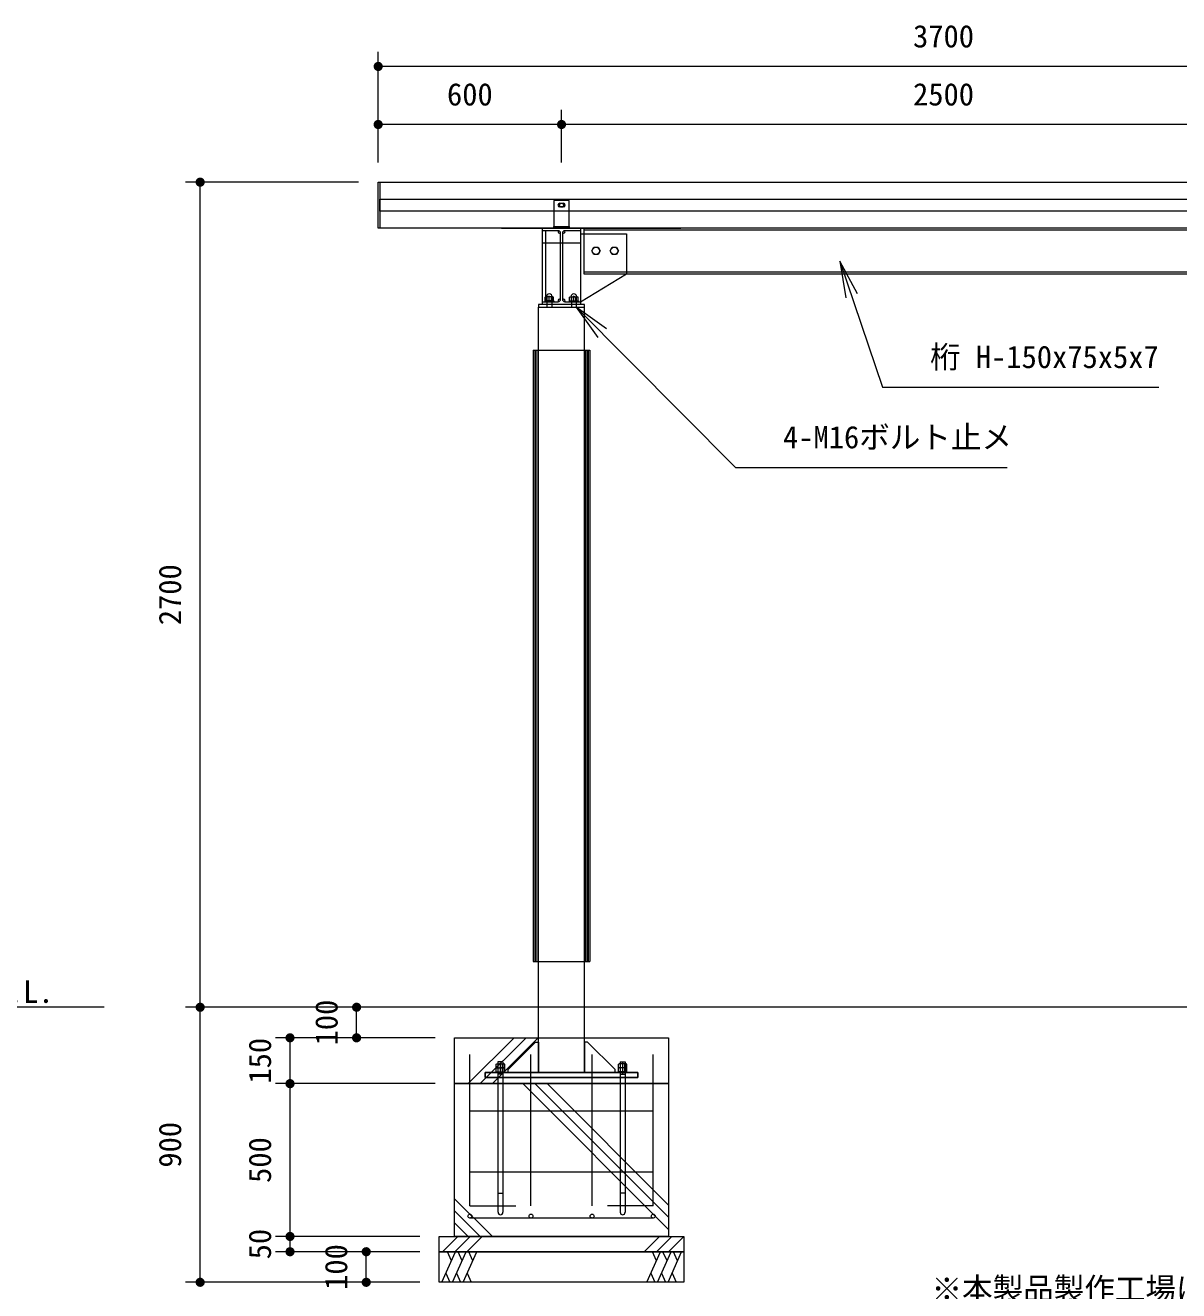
# Model space of a CAD drawing. Units: millimetres at full size, sheet at 1:40. Extents: x -800 to 17600, y -600 to 12480.
# Drawn here: x 7848 to 11623, y 1847 to 5988 of the extents above; entities that cross this region are included whole.
import ezdxf
from ezdxf.enums import TextEntityAlignment as Align

# ---------------------------------------------------------------- set-up
doc = ezdxf.new("R2010")
doc.units = ezdxf.units.MM
doc.header["$LTSCALE"] = 40
for name, color, linetype, lineweight in [('D-BMK-HTXT', 7, 'Continuous', 13), ('D-STR-DIM', 7, 'Continuous', 13), ('D-STR-HTXT', 7, 'Continuous', 13), ('D-STR-TXT', 7, 'Continuous', 13)]:
    doc.layers.add(name, color=color, linetype=linetype, lineweight=lineweight)
doc.styles.add('ＭＳ ゴシック', font='')
doc.styles.get('ＭＳ ゴシック').set_extended_font_data('MS Gothic')

# ---------------------------------------------------------------- blocks, each defined once
blk = doc.blocks.new('filled_dot')
at = {"color": 0, "linetype": 'Continuous', "lineweight": -2, "const_width": 1.25}
blk.add_lwpolyline([(-0.625, 0, 1), (0.625, 0, 1)], format="xyb", close=True, dxfattribs=at)
blk = doc.blocks.new('open_arrow')
at = {"color": 0, "linetype": 'Continuous', "lineweight": -2}
blk.add_lwpolyline([(7.5, 1.25), (0, 0), (7.5, -1.25)], dxfattribs=at)

msp = doc.modelspace()

# ---------------------------------------------------------------- linework, layer by layer
at = {"layer": 'D-BMK-HTXT'}
for p, q in [((9597.27, 5405.87), (9609.27, 5405.87)), ((9609.27, 5393.87), (9597.27, 5393.87)), ((9407.27, 5324.87), (9993.27, 5324.87)), ((9550.77, 5315.87), (9550.77, 5083.87)), ((9600.27, 5091.87), (9600.27, 5307.87)), ((9606.27, 5307.87), (9606.27, 5091.87)), ((9665.77, 5315.87), (9665.77, 5305.87)), ((9665.77, 5305.87), (9815.77, 5305.87)), ((9675.77, 5324.87), (9675.77, 5305.87)), ((12030.77, 5317.87), (9675.77, 5317.87)), ((9675.77, 5305.87), (9675.77, 5174.87)), ((9877.27, 5324.87), (9688.27, 5324.87)), ((9815.77, 5305.87), (9815.77, 5174.87)), ((9675.77, 5181.87), (9815.77, 5181.87)), ((9815.77, 5181.87), (11890.77, 5181.87)), ((9665.77, 5083.87), (9815.77, 5174.87)), ((9675.77, 5174.87), (9815.77, 5174.87)), ((9815.77, 5174.87), (11890.77, 5174.87)), ((9549.41, 5098.77), (9551.87, 5100.07)), ((9549.41, 5087.07), (9549.41, 5098.77)), ((9574.67, 5100.07), (9551.87, 5100.07)), ((9555.27, 5100.07), (9555.27, 5065.87)), ((9556.34, 5087.07), (9556.34, 5098.77)), ((9563.27, 5081.27), (9563.27, 5102.67)), ((9570.2, 5087.07), (9570.2, 5098.77)), ((9571.27, 5100.07), (9571.27, 5065.87)), ((9577.12, 5098.77), (9574.67, 5100.07)), ((9577.12, 5087.07), (9577.12, 5098.77)), ((9629.41, 5098.77), (9631.87, 5100.07)), ((9629.41, 5087.07), (9629.41, 5098.77)), ((9631.87, 5100.07), (9654.67, 5100.07)), ((9635.27, 5100.07), (9635.27, 5065.87)), ((9636.34, 5087.07), (9636.34, 5098.77)), ((9643.27, 5081.27), (9643.27, 5102.67)), ((9650.2, 5087.07), (9650.2, 5098.77)), ((9651.27, 5100.07), (9651.27, 5065.87)), ((9657.12, 5098.77), (9654.67, 5100.07)), ((9657.12, 5087.07), (9657.12, 5098.77)), ((9528.27, 4924.87), (9528.27, 5065.87)), ((9578.27, 5087.07), (9548.27, 5087.07)), ((9548.27, 5087.07), (9548.27, 5083.87)), ((9578.27, 5083.87), (9548.27, 5083.87)), ((9578.27, 5087.07), (9578.27, 5083.87)), ((9628.27, 5087.07), (9658.27, 5087.07)), ((9628.27, 5087.07), (9628.27, 5083.87)), ((9628.27, 5083.87), (9658.27, 5083.87)), ((9658.27, 5087.07), (9658.27, 5083.87)), ((9678.27, 4924.87), (9678.27, 5065.87)), ((9510.27, 4924.87), (9510.27, 2924.87)), ((9510.27, 4924.87), (9696.27, 4924.87)), ((9516, 4924.87), (9516, 2924.87)), ((9519.54, 4924.87), (9519.54, 2924.87)), ((9525.27, 4924.87), (9525.27, 2924.87)), ((9528.27, 2924.87), (9528.27, 4924.87)), ((9678.27, 2924.87), (9678.27, 4924.87)), ((9681.27, 4924.87), (9681.27, 2924.87)), ((9687, 4924.87), (9687, 2924.87)), ((9690.54, 4924.87), (9690.54, 2924.87)), ((9696.27, 4924.87), (9696.27, 2924.87)), ((9510.27, 2924.87), (9696.27, 2924.87)), ((9528.27, 2560.87), (9528.27, 2924.87)), ((9678.27, 2560.87), (9678.27, 2924.87)), ((8106.9, 2774.87), (1106.9, 2774.87)), ((12722.42, 2774.87), (8603.27, 2774.87)), ((9297.84, 2524.87), (9447.84, 2674.87)), ((9337.44, 2524.87), (9487.44, 2674.87)), ((9377.04, 2524.87), (9527.04, 2674.87)), ((9303.27, 2124.87), (9303.27, 2619.89)), ((9503.27, 2124.87), (9503.27, 2619.89)), ((9703.27, 2124.87), (9703.27, 2619.89)), ((9903.27, 2124.87), (9903.27, 2619.89)), ((9389.41, 2588.77), (9391.87, 2590.07)), ((9389.41, 2577.07), (9389.41, 2588.77)), ((9389.41, 2575.77), (9391.87, 2577.07)), ((9389.41, 2577.07), (9417.12, 2577.07)), ((9389.41, 2564.07), (9389.41, 2575.77)), ((9391.87, 2590.07), (9414.67, 2590.07)), ((9391.87, 2577.07), (9414.67, 2577.07)), ((9395.27, 2595.87), (9395.27, 2103.87)), ((9411.27, 2595.87), (9395.27, 2595.87)), ((9396.34, 2577.07), (9396.34, 2588.77)), ((9396.34, 2564.07), (9396.34, 2575.77)), ((9403.27, 2574.47), (9403.27, 2592.67)), ((9403.27, 2558.27), (9403.27, 2579.67)), ((9410.2, 2577.07), (9410.2, 2588.77)), ((9410.2, 2564.07), (9410.2, 2575.77)), ((9411.27, 2595.87), (9411.27, 2103.87)), ((9417.12, 2588.77), (9414.67, 2590.07)), ((9417.12, 2575.77), (9414.67, 2577.07)), ((9417.12, 2577.07), (9417.12, 2588.77)), ((9417.12, 2564.07), (9417.12, 2575.77)), ((9789.41, 2588.77), (9791.87, 2590.07)), ((9789.41, 2577.07), (9789.41, 2588.77)), ((9789.41, 2575.77), (9791.87, 2577.07)), ((9817.12, 2577.07), (9789.41, 2577.07)), ((9789.41, 2564.07), (9789.41, 2575.77)), ((9814.67, 2590.07), (9791.87, 2590.07)), ((9814.67, 2577.07), (9791.87, 2577.07)), ((9795.27, 2595.87), (9795.27, 2103.87)), ((9795.27, 2595.87), (9811.27, 2595.87)), ((9796.34, 2577.07), (9796.34, 2588.77)), ((9796.34, 2564.07), (9796.34, 2575.77)), ((9803.27, 2574.47), (9803.27, 2592.67)), ((9803.27, 2558.27), (9803.27, 2579.67)), ((9810.2, 2577.07), (9810.2, 2588.77)), ((9810.2, 2564.07), (9810.2, 2575.77)), ((9811.27, 2595.87), (9811.2, 2103.87)), ((9817.12, 2588.77), (9814.67, 2590.07)), ((9817.12, 2575.77), (9814.67, 2577.07)), ((9817.12, 2577.07), (9817.12, 2588.77)), ((9817.12, 2564.07), (9817.12, 2575.77)), ((9388.27, 2564.07), (9418.27, 2564.07)), ((9388.27, 2564.07), (9388.27, 2560.87)), ((9388.27, 2560.87), (9418.27, 2560.87)), ((9411.27, 2555.87), (9395.27, 2555.87)), ((9418.27, 2564.07), (9418.27, 2560.87)), ((9818.27, 2564.07), (9788.27, 2564.07)), ((9788.27, 2564.07), (9788.27, 2560.87)), ((9818.27, 2560.87), (9788.27, 2560.87)), ((9795.27, 2555.87), (9811.27, 2555.87)), ((9818.27, 2564.07), (9818.27, 2560.87)), ((9476.45, 2524.87), (9953.27, 2048.06)), ((9516.05, 2524.87), (9953.27, 2087.65)), ((9555.65, 2524.87), (9953.27, 2127.25)), ((9903.27, 2434.87), (9303.27, 2434.87)), ((9903.27, 2234.87), (9303.27, 2234.87)), ((9395.27, 2166.87), (9411.27, 2166.87)), ((9811.27, 2166.87), (9795.27, 2166.87)), ((9253.27, 2148.43), (9376.83, 2024.87)), ((9303.27, 2124.87), (9453.27, 2124.87)), ((9903.27, 2124.87), (9753.27, 2124.87)), ((9253.27, 2108.83), (9337.23, 2024.87)), ((9903.27, 2084.87), (9303.27, 2084.87)), ((9253.27, 2069.23), (9297.63, 2024.87)), ((9214.22, 1974.87), (9264.22, 2024.87)), ((9253.81, 1974.87), (9303.81, 2024.87)), ((9293.41, 1974.87), (9343.41, 2024.87)), ((9874.07, 1974.87), (9924.07, 2024.87)), ((9913.67, 1974.87), (9963.67, 2024.87)), ((9953.27, 1974.87), (10003.27, 2024.87)), ((9211.51, 1874.87), (9256.05, 1974.87)), ((9242.92, 1945.38), (9229.78, 1974.87)), ((9246.28, 1874.87), (9290.83, 1974.87)), ((9277.69, 1945.38), (9264.55, 1974.87)), ((9281.06, 1874.87), (9325.6, 1974.87)), ((9312.46, 1945.38), (9299.32, 1974.87)), ((9882.19, 1874.87), (9926.73, 1974.87)), ((9913.59, 1945.38), (9900.45, 1974.87)), ((9916.96, 1874.87), (9961.5, 1974.87)), ((9948.36, 1945.38), (9935.23, 1974.87)), ((9951.73, 1874.87), (9996.27, 1974.87)), ((9983.13, 1945.38), (9970, 1974.87)), ((9224.65, 1904.37), (9237.79, 1874.87)), ((9259.42, 1904.37), (9272.56, 1874.87)), ((9294.19, 1904.37), (9307.33, 1874.87)), ((9895.32, 1904.37), (9908.46, 1874.87)), ((9930.09, 1904.37), (9943.23, 1874.87)), ((9964.87, 1904.37), (9978, 1874.87))]:
    msp.add_line(p, q, dxfattribs=at)
for points in [[(9003.27, 5474.87), (12703.27, 5474.87), (12703.27, 5324.87), (9003.27, 5324.87)], [(9003.27, 5474.87), (9008.27, 5474.87), (9008.27, 5324.87), (9003.27, 5324.87)], [(9008.27, 5419.62), (12698.27, 5419.62), (12698.27, 5380.12), (9008.27, 5380.12)], [(9628.27, 5414.87), (9578.27, 5414.87), (9578.27, 5324.87), (9628.27, 5324.87)], [(9595.76, 5399.87), (9599.52, 5406.37), (9607.02, 5406.37), (9610.77, 5399.87), (9607.02, 5393.37), (9599.52, 5393.37)], [(9540.77, 5324.87), (9665.77, 5324.87), (9665.77, 5274.87), (9540.77, 5274.87)], [(9540.77, 5324.87), (9665.77, 5324.87), (9665.77, 5074.87), (9540.77, 5074.87)], [(9578.27, 5329.37), (9628.27, 5329.37), (9628.27, 5324.87), (9578.27, 5324.87)], [(9701.91, 5249.87), (9708.84, 5261.87), (9722.7, 5261.87), (9729.63, 5249.87), (9722.7, 5237.87), (9708.84, 5237.87)], [(9761.91, 5249.87), (9768.84, 5261.87), (9782.7, 5261.87), (9789.63, 5249.87), (9782.7, 5237.87), (9768.84, 5237.87)], [(9528.27, 5065.87), (9678.27, 5065.87), (9678.27, 5074.87), (9528.27, 5074.87)], [(9253.27, 2674.87), (9953.27, 2674.87), (9953.27, 2524.87), (9253.27, 2524.87)], [(9528.27, 2560.87), (9428.27, 2560.87), (9428.27, 2570.87), (9518.27, 2660.87), (9528.27, 2660.87)], [(9678.27, 2560.87), (9778.27, 2560.87), (9778.27, 2570.87), (9688.27, 2660.87), (9678.27, 2660.87)], [(9853.27, 2544.87), (9353.27, 2544.87), (9353.27, 2560.87), (9853.27, 2560.87)], [(9353.27, 2544.87), (9853.27, 2544.87), (9853.27, 2560.87), (9353.27, 2560.87)], [(9253.27, 2524.87), (9953.27, 2524.87), (9953.27, 2024.87), (9253.27, 2024.87)], [(9203.27, 2024.87), (10003.27, 2024.87), (10003.27, 1974.87), (9203.27, 1974.87)], [(9203.27, 1974.87), (10003.27, 1974.87), (10003.27, 1874.87), (9203.27, 1874.87)]]:
    msp.add_lwpolyline(points, close=True, dxfattribs=at)
for points in [[(9592.27, 5315.87), (9540.77, 5315.87), (9540.77, 5324.87), (9665.77, 5324.87), (9665.77, 5315.87), (9614.27, 5315.87)], [(9540.77, 5074.87), (9540.77, 5083.87), (9592.27, 5083.87)], [(9614.27, 5083.87), (9665.77, 5083.87), (9665.77, 5074.87), (9540.77, 5074.87)]]:
    msp.add_lwpolyline(points, dxfattribs=at)
for centre, radius in [((9603.27, 5399.87), 6.5), ((9715.77, 5249.87), 12), ((9775.77, 5249.87), 12), ((9303.27, 2091.37), 6.5), ((9503.27, 2091.37), 6.5), ((9703.27, 2091.37), 6.5), ((9903.27, 2091.37), 6.5)]:
    msp.add_circle(centre, radius, dxfattribs=at)
for centre, radius, start, end in [((9597.27, 5399.87), 6, 90, 180), ((9597.27, 5399.87), 6, 180, 270), ((9609.27, 5399.87), 6, 360, 90), ((9609.27, 5399.87), 6, 270, 0), ((9597.92, 5313.52), 6.12, 157.39293, 292.60707), ((9592.27, 5307.87), 8, 360, 90), ((9614.27, 5307.87), 8, 90, 180), ((9608.62, 5313.52), 6.12, 247.39293, 22.60707), ((9552.88, 5095.2), 4.98, 45.90122, 78.32053), ((9563.28, 5100.07), 9.38, 0, 180), ((9563.27, 5080.96), 19.11, 68.74529, 111.25471), ((9573.66, 5095.2), 4.98, 101.67947, 134.09878), ((9643.26, 5100.07), 9.38, 0, 180), ((9632.88, 5095.2), 4.98, 45.90122, 78.32053), ((9643.27, 5080.96), 19.11, 68.74529, 111.25471), ((9653.66, 5095.2), 4.98, 101.67947, 134.09878), ((9597.93, 5086.22), 6.12, 67.49992, 202.50008), ((9592.27, 5091.87), 8, 270, 0), ((9608.61, 5086.22), 6.12, 337.49992, 112.50008), ((9614.27, 5091.87), 8, 180, 270), ((9392.88, 2585.2), 4.98, 45.90122, 78.32053), ((9392.88, 2572.2), 4.98, 45.90122, 78.32053), ((9403.27, 2570.96), 19.11, 68.74529, 111.25471), ((9403.27, 2557.96), 19.11, 68.74529, 111.25471), ((9413.66, 2585.2), 4.98, 101.67947, 134.09878), ((9413.66, 2572.2), 4.98, 101.67947, 134.09878), ((9792.88, 2585.2), 4.98, 45.90122, 78.32053), ((9792.88, 2572.2), 4.98, 45.90122, 78.32053), ((9803.27, 2570.96), 19.11, 68.74529, 111.25471), ((9803.27, 2557.96), 19.11, 68.74529, 111.25471), ((9813.66, 2585.2), 4.98, 101.67947, 134.09878), ((9813.66, 2572.2), 4.98, 101.67947, 134.09878), ((9403.3, 2103.87), 7.97, 180, 0), ((9803.24, 2103.87), 7.97, 180, 0)]:
    msp.add_arc(centre, radius, start, end, dxfattribs=at)
at = {"layer": 'D-STR-DIM'}
for p, q in [((9003.27, 5705.87), (9003.27, 5901.62)), ((12703.27, 5853.62), (9003.27, 5853.62)), ((9003.27, 5538.87), (9003.27, 5711.62)), ((9603.27, 5538.87), (9603.27, 5711.62)), ((9603.27, 5578.87), (9603.27, 5711.62)), ((9603.27, 5663.62), (9003.27, 5663.62)), ((12103.27, 5663.62), (9603.27, 5663.62)), ((8939.27, 5474.87), (8372.62, 5474.87)), ((8420.62, 2774.87), (8420.62, 5474.87)), ((8986.23, 2774.87), (8372.62, 2774.87)), ((8946.23, 2774.87), (8372.62, 2774.87)), ((8420.62, 1874.87), (8420.62, 2774.87)), ((8932.61, 2774.87), (8884.61, 2774.87)), ((8932.61, 2674.87), (8932.61, 2774.87)), ((9189.27, 2674.87), (8666.72, 2674.87)), ((8714.72, 2524.87), (8714.72, 2674.87)), ((9189.27, 2674.87), (8884.61, 2674.87)), ((9189.27, 2524.87), (8666.72, 2524.87)), ((9189.27, 2524.87), (8666.72, 2524.87)), ((8714.72, 2024.87), (8714.72, 2524.87)), ((9139.27, 2024.87), (8666.72, 2024.87)), ((9139.27, 2024.87), (8666.72, 2024.87)), ((8714.72, 1974.87), (8714.72, 2024.87)), ((9139.27, 1974.87), (8666.72, 1974.87)), ((9139.27, 1974.87), (8916.13, 1974.87)), ((8964.13, 1874.87), (8964.13, 1974.87)), ((9139.27, 1874.87), (8372.62, 1874.87)), ((9139.27, 1874.87), (8916.13, 1874.87))]:
    msp.add_line(p, q, dxfattribs=at)
at = {"layer": 'D-STR-HTXT'}
for points in [[(10514.3, 5216.57), (10653.68, 4804.3), (10773.68, 4804.3), (11557.93, 4804.3)], [(9651.27, 5065.87), (10172.57, 4541.66), (10292.57, 4541.66), (11061.38, 4541.66)]]:
    msp.add_lwpolyline(points, dxfattribs=at)

# ---------------------------------------------------------------- block references
at = {"layer": 'D-STR-DIM', "xscale": 12, "yscale": 12}
for p in [(9003.27, 5853.62), (9003.27, 5663.62), (9603.27, 5663.62)]:
    msp.add_blockref('filled_dot', p, dxfattribs=at)
for p, rotation in [((9603.27, 5663.62), 180), ((8420.62, 5474.87), 270), ((8420.62, 2774.87), 90), ((8420.62, 2774.87), 270), ((8932.61, 2774.87), 270), ((8714.72, 2674.87), 270), ((8932.61, 2674.87), 90), ((8714.72, 2524.87), 90), ((8714.72, 2524.87), 270), ((8714.72, 2024.87), 90), ((8714.72, 2024.87), 270), ((8714.72, 1974.87), 90), ((8964.13, 1974.87), 270), ((8420.62, 1874.87), 90), ((8964.13, 1874.87), 90)]:
    msp.add_blockref('filled_dot', p, dxfattribs=dict(at, rotation=rotation))
at = {"layer": 'D-STR-HTXT', "xscale": 16, "yscale": 16}
for p, rotation in [((10514.3, 5216.57), 288.7), ((9651.27, 5065.87), 314.8)]:
    msp.add_blockref('open_arrow', p, dxfattribs=dict(at, rotation=rotation))

# ---------------------------------------------------------------- texts
at = {"layer": 'D-STR-DIM', "style": 'ＭＳ ゴシック'}
for s, p in [('3700', (10853.27, 5989.13)), ('600', (9303.27, 5799.13)), ('2500', (10853.27, 5799.13))]:
    msp.add_text(s, height=73.31, dxfattribs=at).set_placement(p, align=Align.TOP_CENTER)
for s, p in [('2700', (8285.11, 4124.87)), ('100', (8797.1, 2724.87)), ('150', (8579.21, 2599.87)), ('900', (8285.11, 2324.87)), ('500', (8579.21, 2274.87)), ('50', (8579.21, 1999.87)), ('100', (8828.62, 1924.87))]:
    msp.add_text(s, height=73.31, rotation=90, dxfattribs=at).set_placement(p, align=Align.TOP_CENTER)
at = {"layer": 'D-STR-HTXT', "style": 'ＭＳ ゴシック'}
for s, p in [('桁 H-150x75x5x7', (10809.19, 4939.81)), ('4-M16ボルト止メ', (10328.08, 4677.17))]:
    msp.add_text(s, height=73.31, dxfattribs=at).set_placement(p, align=Align.TOP_LEFT)
at = {"layer": 'D-STR-TXT', "style": 'ＭＳ ゴシック'}
msp.add_text('▽G.L.', height=73.31, dxfattribs=at).set_placement((7641.47, 2862.6), align=Align.TOP_LEFT)
msp.add_text('※本製品製作工場は、ＩＳＯ９００１：２０１５認証工場であることとする。', height=73.31, dxfattribs=at).set_placement((10814.03, 1794.81), align=Align.BOTTOM_LEFT)

doc.saveas('drawing.dxf')
